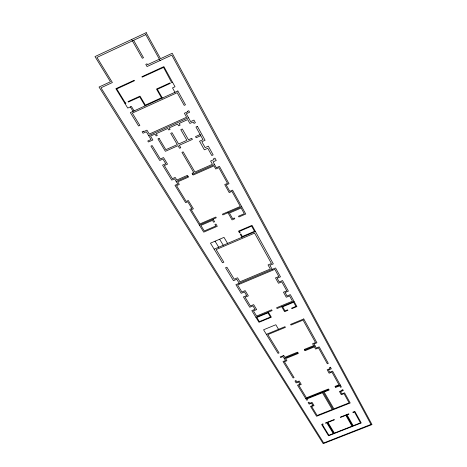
<?xml version="1.0" encoding="UTF-8"?>
<svg xmlns="http://www.w3.org/2000/svg" width="467" height="467" viewBox="0 0 467 467"><rect width="100%" height="100%" fill="white"/><g stroke="black" fill="none" stroke-linecap="round" stroke-linejoin="round"><path stroke-width="0.7" d="M146.241 32.667L94.999 56.577L110.463 81.766L99.045 87.031L323.205 443.65L372.001 424.579L172.224 53.267L160.52 58.667L146.177 32.696M145.792 34.634L96.967 57.4L112.372 82.536L100.96 87.802L323.707 442.973L370.996 424.41L171.809 55.124L147.029 66.553L145.792 64.376L146.977 63.827L147.467 64.691L159.387 59.186M125.016 103.61L125.944 103.189L125.641 102.693L125.29 102.857L116.768 88.928L134.514 80.709L134.239 80.242L115.869 88.689L127.76 108.087L131.396 106.423L134.099 110.872M172.586 82.338L171.733 82.729L163.578 67.4L142.161 77.183L141.892 76.722L163.882 66.606L175.026 86.757L172.51 87.907L174.944 92.279M148.687 135.663L188.493 117.737M200.139 134.549L195.533 136.603L196.169 137.73L200.769 135.675M176.182 181.47L188.003 176.257M192.608 174.226L214.557 164.547M199.391 225.088L216.274 217.785L215.83 217.027L199.929 223.909L191.26 209.73L193.379 208.813L188.318 200.501L186.187 201.435L176.538 185.65L179.316 184.43L177.734 181.832L188.499 177.086L187.46 175.335L176.795 180.034L175.201 177.413L172.37 178.668L164.343 165.546L167.525 164.127L163.538 157.56L160.333 158.984L152.125 145.564L150.917 146.113L159.726 160.479L162.925 159.054L165.756 163.707L162.58 165.12L171.757 180.11L174.588 178.855L177.764 184.074L174.985 185.3L185.638 202.672L187.769 201.744L191.879 208.48L189.765 209.403L203.723 232.157L217.289 226.302L215.941 224.032L214.931 224.469L215.836 225.993L204.277 230.978L200.868 225.403L212.491 220.377L213.582 222.204L214.598 221.767L213.063 219.175M241.748 206.764L222.864 214.937L222.42 214.172L240.301 206.437L231.959 191.382L229.192 192.591L224.726 184.582L227.517 183.362L218.819 167.676L215.736 169.031L213.962 165.861L193.145 175.037L192.065 173.298L193.747 172.556L181.955 152.376L183.157 151.845L194.926 172.037L212.438 164.308L210.617 161.045L214.003 159.551L213.547 158.722L214.943 158.103L216.25 160.461L213.069 161.868L216.332 167.729L219.42 166.369L229.011 183.718L226.221 184.938L229.787 191.342L232.554 190.133L245.765 214.026L238.911 216.98L238.479 216.215L244.299 213.699L241.141 207.996L229.437 213.063L232.665 218.719L234.364 217.99L234.802 218.754L232.07 219.934L227.954 212.73M214.155 249.174L255.426 231.515M255.91 317.297L272.092 310.59L271.642 309.819L256.605 316.054L253.458 310.905L256.652 309.574L253.657 304.63L250.44 305.967L245.093 297.222L248.345 295.868L245.169 290.626L241.9 291.992L237.615 284.981L274.829 269.325L278.817 276.511L275.472 277.912L278.466 283.265L281.788 281.875L286.756 290.836L283.469 292.208L286.294 297.251L289.563 295.897L292.488 301.174L276.587 307.765L277.036 308.541L294.093 301.466M266.359 334.337L285.004 326.666L285.407 327.361L267.842 334.582L279.056 352.929L278.017 353.356L263.569 329.79L275.822 324.74L278.536 329.328M284.228 358.382L297.94 352.813M304.665 350.081L315.056 345.854M305.821 398.719L328.838 389.542M335.324 386.95L340.256 384.989M130.351 106.902L133.054 111.344M239.203 283.276L236.775 279.278L233.459 280.673L225.549 267.766L226.898 267.194L234.23 279.19L237.545 277.795L239.974 281.805L270.34 269.015L268.052 264.923L271.444 263.493L254.597 233.126L216.133 249.576L223.851 262.203L222.49 262.775L210.471 243.167L223.997 237.364L227.592 243.424M215.048 241.2L218.702 247.23M327.163 422.302L333.993 433.627M219.636 239.232L223.261 245.28M268.344 312.143L271.345 317.198L258.987 322.306L251.818 310.613L255.017 309.282L252.956 305.903L249.746 307.239L243.418 296.919L246.669 295.558L244.469 291.933L241.206 293.305L235.905 284.66L275.577 267.965L280.48 276.838L277.141 278.239L279.208 281.94L282.529 280.55L288.384 291.145L285.103 292.511L287.03 295.973L290.305 294.613L296.913 306.568L291.817 308.675L291.548 308.202L295.926 306.387L293.632 302.254L282.663 306.801L285.004 310.905L287.631 309.819L287.905 310.298L284.561 311.682L281.665 306.621M145.068 105.875L139.726 96.891L128.355 102.086L128.051 101.59L140.012 96.126L145.354 105.128L161.477 97.784L156.48 89.063L170.052 82.857L170.332 83.365L157.35 89.296L162.335 98.017M322.995 391.871L333.35 409.647M241.988 237.265L240.242 234.218L240.902 233.932L242.373 236.506L254.503 231.317L251.62 226.116L239.425 231.346L240.161 232.63L239.501 232.91L238.485 231.142L252.017 225.339L273.312 263.867L269.92 265.297L272.203 269.383M131.618 39.491L142.307 58.264L143.503 57.71L133.62 40.308M346.24 414.789L352.766 426.278M145.762 34.581L160.117 60.517M177.851 90.983L130.369 112.594L138.588 126.008L139.861 125.43L132.324 113.096L177.162 92.7L184.191 105.373L185.481 104.789L177.851 90.983M143.392 131.198L142.126 131.77L143.03 133.253L146.317 131.77L151.039 139.534L147.782 140.999L148.395 141.997L152.872 139.989L150.526 136.119L155.026 134.093L156.141 135.944L157.297 135.424L156.252 133.679L167.869 128.454L168.768 129.989L170.105 129.388L169.223 127.876L177.612 124.099L178.598 125.816L180.116 125.133L179.159 123.457L187.716 119.605L189.865 123.451L193.163 121.969L193.957 123.387L195.399 122.739L193.951 120.107L190.641 121.595L186.275 113.75L189.602 112.249L188.761 110.726L187.477 111.304L187.722 111.747L184.389 113.253L186.625 117.246L149.312 134.052L146.942 130.147L143.655 131.63L143.392 131.198M159.101 138.43L157.945 138.95L165.376 151.314L178.032 145.663L179.562 148.278L180.77 147.741L179.322 145.255L192.386 139.417L191.75 138.296L188.452 139.767L182.305 128.98L180.793 129.657L186.888 140.322L178.622 144.011L172.054 132.733L170.718 133.328L177.291 144.583L165.855 149.691L159.101 138.43M197.401 126.359L195.959 127.006L202.993 139.691L199.543 141.232L204.348 149.831L207.774 148.313L211.767 155.517L213.168 154.892L208.352 146.171L205.13 147.607L201.849 141.717L205.089 140.269L197.401 126.359M267.953 312.843L256.821 317.455L259.372 321.617L270.446 317.04L267.953 312.843M303.76 318.955L290.585 324.372L290.988 325.067L303.065 320.099L315.511 342.544L312.581 343.735L313.643 345.627L304.291 349.427L305.027 350.705L314.396 346.899L315.616 349.077L318.523 347.897L327.332 363.787L328.319 363.39L319.183 346.858L316.27 348.038L313.999 343.969L316.924 342.778L303.76 318.955M283.749 355.463L280.194 356.911L280.591 357.559L283.101 356.537L285.53 360.518L283.031 361.534L293.118 377.99L294.093 377.599L284.403 361.744L286.901 360.734L285.606 358.598L298.308 353.437L297.561 352.159L284.876 357.319L283.749 355.463M295.979 380.681L295.004 381.072L296.154 382.952L298.588 381.971L299.948 384.207L297.526 385.182L306.755 400.242L307.613 399.898L306.988 398.876L322.428 392.724L332.23 409.501L317.134 415.472L311.652 406.512L314.011 405.578L312.055 402.356L309.691 403.295L308.985 402.145L308.132 402.484L309.142 404.13L311.507 403.19L312.861 405.42L310.508 406.36L316.585 416.278L350.203 402.986L344.582 392.817L341.838 393.909L340.571 391.626L343.321 390.535L342.819 389.624L341.984 389.957L342.212 390.371L339.462 391.469L341.278 394.726L344.021 393.634L349.118 402.834L333.899 408.858L324.116 392.029L329.124 390.033L328.517 388.976L306.434 397.785L298.845 385.368L301.268 384.399L299.207 380.996L296.773 381.977L295.979 380.681M330.443 367.237L329.463 367.628L330.006 368.615L327.174 369.753L329.112 373.221L331.932 372.094L338.978 384.802L335.008 386.384L335.604 387.452L339.69 385.824L340.525 387.33L341.365 386.997L332.586 371.107L329.76 372.24L328.488 369.957L331.319 368.819L330.443 367.237M322.913 423.978L321.617 424.485L328.534 435.769L361.242 422.956L354.85 411.398L352.801 412.203L352.994 412.548L354.435 411.982L360.454 422.857L353.175 425.706L347.039 414.894L348.942 414.147L348.75 413.797L340.32 417.119L340.507 417.44L345.854 415.338L352.025 426.184L334.366 433.102L327.922 422.396L334.401 419.845L334.209 419.524L325.522 422.95L325.709 423.26L326.795 422.833L333.263 433.539L328.896 435.256L322.364 424.579L323.106 424.287L322.913 423.978"/></g></svg>
